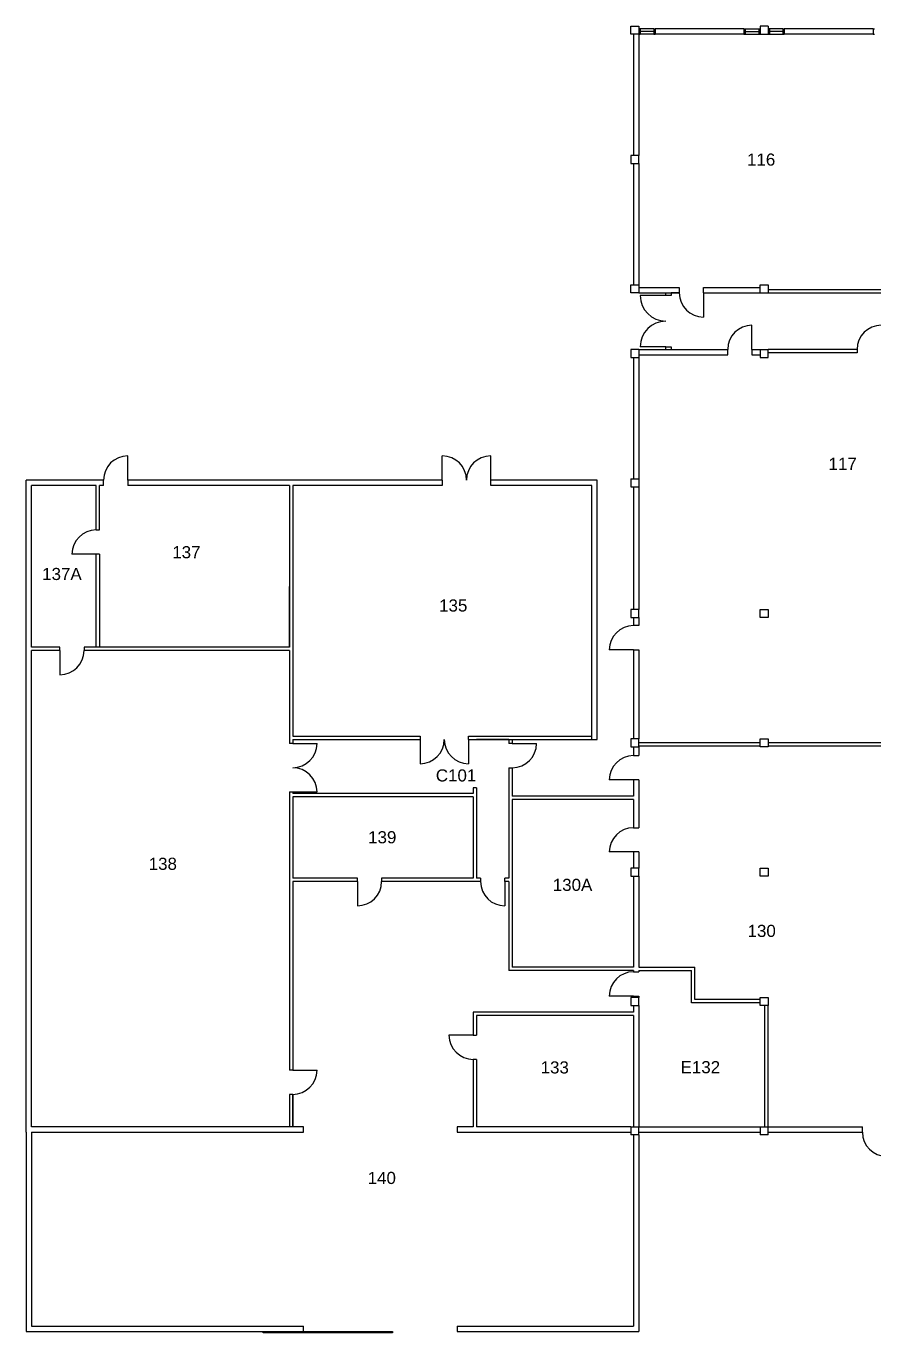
# Model space of a CAD drawing. Header units: inches. Extents: x 7 to 2645, y 284 to 2224.
# Drawn here: x 7 to 1266, y 284 to 2224 of the extents above; entities that cross this region are included whole.
import ezdxf
from ezdxf.enums import TextEntityAlignment as Align

# ---------------------------------------------------------------- set-up
doc = ezdxf.new("R2010")
doc.units = ezdxf.units.IN
doc.header["$MEASUREMENT"] = 0
for name, color, linetype in [('A-DOOR', 4, 'Continuous'), ('A-GLAZ', 3, 'Continuous'), ('A-PFLR-TEXT', 3, 'Continuous'), ('A-WALL', 5, 'Continuous'), ('A-WALL-JAMB', 6, 'Continuous'), ('S-COLS', 6, 'Continuous')]:
    doc.layers.add(name, color=color, linetype=linetype)
doc.styles.get("Standard").update_dxf_attribs({"font": 'arial.ttf'})

msp = doc.modelspace()

# ---------------------------------------------------------------- linework, layer by layer
at = {"layer": 'A-DOOR'}
for p, q in [((956.7, 1824), (918.7, 1824)), ((1012.7, 1828), (1012.7, 1792)), ((1084.7, 1744), (1084.7, 1780)), ((956.7, 1748), (918.7, 1748)), ((157.7, 1550), (157.7, 1586)), ((624.7, 1550), (624.7, 1586)), ((696.7, 1550), (696.7, 1586)), ((110.7, 1440), (74.7, 1440)), ((56.7, 1297), (56.7, 1261)), ((908.7, 1298), (872.7, 1298)), ((591.7, 1165), (591.7, 1129)), ((663.7, 1165), (663.7, 1129)), ((402.7, 1159), (438.7, 1159)), ((728.7, 1159), (764.7, 1159)), ((402.7, 1087), (438.7, 1087)), ((908.7, 1105), (872.7, 1105)), ((908.7, 998), (872.7, 998)), ((498.7, 954), (498.7, 918)), ((717.7, 954), (717.7, 918)), ((908.7, 784), (872.7, 784)), ((670.7, 726), (634.7, 726)), ((402.7, 674), (438.7, 674))]:
    msp.add_line(p, q, dxfattribs=at)
for centre, radius, start, end in [((956.7, 1824), 38, 180, 270), ((1012.7, 1828), 36, 180, 270), ((956.7, 1748), 38, 90, 180), ((1084.7, 1744), 36, 90, 180), ((1276.7, 1744), 36, 90, 180), ((157.7, 1550), 36, 90, 180), ((624.7, 1550), 36, 0, 90), ((696.7, 1550), 36, 90, 180), ((110.7, 1440), 36, 90, 180), ((908.7, 1298), 36, 90, 180), ((56.7, 1297), 36, 270, 0), ((591.7, 1165), 36, 270, 0), ((663.7, 1165), 36, 180, 270), ((402.7, 1159), 36, 270, 0), ((728.7, 1159), 36, 270, 0), ((908.7, 1105), 36, 90, 180), ((402.7, 1087), 36, 0, 90), ((908.7, 998), 36, 90, 180), ((498.7, 954), 36, 270, 0), ((717.7, 954), 36, 180, 270), ((908.7, 784), 36, 90, 180), ((670.7, 726), 36, 180, 270), ((402.7, 674), 36, 270, 0), ((1284.7, 582), 36, 180, 270)]:
    msp.add_arc(centre, radius, start, end, dxfattribs=at)
at = {"layer": 'A-GLAZ'}
for p, q in [((938.7, 2220), (918.7, 2220)), ((938.7, 2216), (918.7, 2216)), ((938.7, 2212), (918.7, 2212)), ((1074.7, 2220), (1094.7, 2220)), ((1074.7, 2216), (1094.7, 2216)), ((1074.7, 2212), (1094.7, 2212)), ((1130.7, 2220), (1110.7, 2220)), ((1130.7, 2216), (1110.7, 2216)), ((1110.7, 2212), (1130.7, 2212))]:
    msp.add_line(p, q, dxfattribs=at)
at = {"layer": 'A-WALL'}
for p, q in [((908.7, 2212), (908.7, 2032)), ((916.7, 2212), (916.7, 2032)), ((1072.7, 2220), (940.7, 2220)), ((1072.7, 2212), (940.7, 2212)), ((1264.7, 2220), (1132.7, 2220)), ((1264.7, 2212), (1132.7, 2212)), ((908.7, 2020), (908.7, 1840)), ((916.7, 2020), (916.7, 1840)), ((916.7, 1836), (976.7, 1836)), ((916.7, 1828), (976.7, 1828)), ((976.7, 1828), (964.7, 1828)), ((976.7, 1836), (976.7, 1828)), ((1012.7, 1836), (1096.7, 1836)), ((1012.7, 1828), (1012.7, 1836)), ((1012.7, 1828), (1096.7, 1828)), ((1108.7, 1833), (1288.7, 1833)), ((1108.7, 1828), (1402.7, 1828)), ((908.7, 1732), (908.7, 1552)), ((916.7, 1744), (1048.7, 1744)), ((916.7, 1736), (1048.7, 1736)), ((916.7, 1732), (916.7, 1552)), ((1048.7, 1736), (1048.7, 1744)), ((1084.7, 1744), (1096.7, 1744)), ((1084.7, 1744), (1084.7, 1736)), ((1084.7, 1736), (1096.7, 1736)), ((1240.7, 1744), (1108.7, 1744)), ((1240.7, 1739), (1108.7, 1739)), ((1240.7, 1744), (1240.7, 1739)), ((6.7, 582), (6.7, 1550)), ((121.7, 1550), (6.7, 1550)), ((110.7, 1542), (14.7, 1542)), ((14.7, 1302), (14.7, 1542)), ((110.7, 1476), (110.7, 1542)), ((115.7, 1476), (115.7, 1542)), ((121.7, 1542), (115.7, 1542)), ((121.7, 1542), (121.7, 1550)), ((624.7, 1550), (157.7, 1550)), ((157.7, 1550), (157.7, 1542)), ((397.7, 1542), (157.7, 1542)), ((397.7, 1542), (397.7, 1392)), ((624.7, 1542), (402.7, 1542)), ((402.7, 1542), (402.7, 1392)), ((624.7, 1550), (624.7, 1542)), ((854.7, 1550), (696.7, 1550)), ((696.7, 1542), (696.7, 1550)), ((846.7, 1542), (696.7, 1542)), ((846.7, 1165), (846.7, 1542)), ((854.7, 1165), (854.7, 1550)), ((908.7, 1540), (908.7, 1358)), ((916.7, 1540), (916.7, 1358)), ((110.7, 1476), (115.7, 1476)), ((110.7, 1302), (110.7, 1440)), ((115.7, 1440), (110.7, 1440)), ((115.7, 1440), (115.7, 1302)), ((397.7, 1392), (397.7, 1302)), ((397.7, 1302), (397.7, 1392)), ((402.7, 1392), (402.7, 1170)), ((908.7, 1346), (908.7, 1334)), ((916.7, 1346), (916.7, 1334)), ((916.7, 1334), (908.7, 1334)), ((56.7, 1302), (14.7, 1302)), ((56.7, 1297), (56.7, 1302)), ((397.7, 1302), (92.7, 1302)), ((92.7, 1302), (92.7, 1297)), ((14.7, 590), (14.7, 1297)), ((56.7, 1297), (14.7, 1297)), ((397.7, 1297), (92.7, 1297)), ((397.7, 1297), (397.7, 1159)), ((908.7, 1298), (908.7, 1166)), ((908.7, 1298), (916.7, 1298)), ((916.7, 1298), (916.7, 1166)), ((402.7, 1170), (591.7, 1170)), ((402.7, 1165), (591.7, 1165)), ((402.7, 1165), (402.7, 1159)), ((402.7, 1165), (402.7, 1159)), ((591.7, 1170), (591.7, 1165)), ((663.7, 1170), (846.7, 1170)), ((663.7, 1165), (663.7, 1170)), ((663.7, 1165), (854.7, 1165)), ((723.7, 1165), (675.7, 1165)), ((723.7, 1165), (723.7, 1159)), ((728.7, 1165), (728.7, 1159)), ((402.7, 1159), (397.7, 1159)), ((728.7, 1159), (723.7, 1159)), ((908.7, 1154), (908.7, 1141)), ((1096.7, 1160), (916.7, 1160)), ((1096.7, 1155), (916.7, 1155)), ((916.7, 1154), (916.7, 1141)), ((1292.7, 1160), (1108.7, 1160)), ((1292.7, 1155), (1108.7, 1155)), ((908.7, 1141), (916.7, 1141)), ((723.7, 1123), (723.7, 959)), ((723.7, 1123), (728.7, 1123)), ((728.7, 1123), (728.7, 1081)), ((397.7, 1087), (397.7, 674)), ((397.7, 1087), (402.7, 1087)), ((402.7, 1087), (402.7, 1085)), ((670.7, 1093), (670.7, 1085)), ((675.7, 1093), (670.7, 1093)), ((675.7, 1093), (675.7, 959)), ((908.7, 1105), (908.7, 1081)), ((916.7, 1105), (908.7, 1105)), ((916.7, 1105), (916.7, 1034)), ((670.7, 1085), (402.7, 1085)), ((670.7, 1080), (402.7, 1080)), ((402.7, 1080), (402.7, 959)), ((670.7, 1080), (670.7, 959)), ((908.7, 1081), (728.7, 1081)), ((728.7, 1076), (728.7, 827)), ((908.7, 1076), (728.7, 1076)), ((908.7, 1076), (908.7, 1034)), ((908.7, 1034), (916.7, 1034)), ((908.7, 998), (908.7, 974)), ((916.7, 998), (908.7, 998)), ((916.7, 998), (916.7, 974)), ((498.7, 959), (402.7, 959)), ((402.7, 954), (402.7, 674)), ((498.7, 954), (402.7, 954)), ((498.7, 954), (498.7, 959)), ((670.7, 959), (534.7, 959)), ((534.7, 959), (534.7, 954)), ((681.7, 954), (534.7, 954)), ((681.7, 959), (675.7, 959)), ((681.7, 959), (681.7, 954)), ((717.7, 954), (717.7, 959)), ((723.7, 959), (717.7, 959)), ((723.7, 954), (717.7, 954)), ((723.7, 954), (717.7, 954)), ((723.7, 954), (723.7, 822)), ((908.7, 962), (908.7, 827)), ((916.7, 962), (916.7, 827)), ((908.7, 822), (723.7, 822)), ((908.7, 827), (728.7, 827)), ((908.7, 822), (908.7, 820)), ((908.7, 822), (908.7, 820)), ((908.7, 820), (916.7, 820)), ((916.7, 827), (999.7, 827)), ((916.7, 822), (994.7, 822)), ((916.7, 822), (916.7, 820)), ((994.7, 774), (994.7, 822)), ((999.7, 779), (999.7, 827)), ((908.7, 784), (908.7, 782)), ((908.7, 784), (916.7, 784)), ((916.7, 784), (916.7, 782)), ((1096.7, 779), (999.7, 779)), ((670.7, 760), (670.7, 726)), ((908.7, 760), (670.7, 760)), ((908.7, 770), (908.7, 760)), ((916.7, 770), (916.7, 590)), ((1096.7, 774), (994.7, 774)), ((1103.7, 590), (1103.7, 770)), ((1108.7, 590), (1108.7, 770)), ((908.7, 755), (675.7, 755)), ((675.7, 755), (675.7, 726)), ((908.7, 755), (908.7, 590)), ((670.7, 726), (675.7, 726)), ((670.7, 690), (670.7, 590)), ((675.7, 690), (670.7, 690)), ((675.7, 690), (675.7, 590)), ((402.7, 674), (397.7, 674)), ((397.7, 638), (397.7, 590)), ((402.7, 638), (397.7, 638)), ((402.7, 638), (402.7, 590)), ((402.7, 590), (402.7, 638)), ((6.7, 582), (6.7, 286)), ((418.7, 590), (14.7, 590)), ((14.7, 582), (14.7, 294)), ((14.7, 582), (418.7, 582)), ((418.7, 582), (418.7, 590)), ((646.7, 590), (646.7, 582)), ((670.7, 590), (646.7, 590)), ((646.7, 582), (904.7, 582)), ((904.7, 590), (675.7, 590)), ((916.7, 590), (1096.7, 590)), ((916.7, 582), (1096.7, 582)), ((1108.7, 590), (1248.7, 590)), ((1108.7, 582), (1248.7, 582)), ((1248.7, 582), (1248.7, 590)), ((908.7, 578), (908.7, 294)), ((916.7, 578), (916.7, 286)), ((14.7, 294), (418.7, 294)), ((418.7, 286), (418.7, 294)), ((646.7, 294), (908.7, 294)), ((646.7, 294), (646.7, 286)), ((6.7, 286), (418.7, 286)), ((358.7, 286), (418.7, 286)), ((358.7, 284), (358.7, 286)), ((550.7, 284), (358.7, 284)), ((418.7, 286), (550.7, 286)), ((550.7, 286), (550.7, 284)), ((646.7, 286), (916.7, 286))]:
    msp.add_line(p, q, dxfattribs=at)
at = {"layer": 'A-WALL-JAMB'}
for p, q in [((918.7, 2220), (916.7, 2220)), ((916.7, 2212), (918.7, 2212)), ((918.7, 2220), (918.7, 2212)), ((938.7, 2220), (940.7, 2220)), ((938.7, 2220), (938.7, 2212)), ((938.7, 2212), (940.7, 2212)), ((940.7, 2220), (940.7, 2212)), ((1072.7, 2220), (1074.7, 2220)), ((1072.7, 2220), (1072.7, 2212)), ((1072.7, 2212), (1074.7, 2212)), ((1074.7, 2220), (1074.7, 2212)), ((1094.7, 2220), (1096.7, 2220)), ((1094.7, 2220), (1094.7, 2212)), ((1094.7, 2212), (1096.7, 2212)), ((1110.7, 2220), (1108.7, 2220)), ((1108.7, 2212), (1110.7, 2212)), ((1110.7, 2220), (1110.7, 2212)), ((1130.7, 2220), (1132.7, 2220)), ((1130.7, 2220), (1130.7, 2212)), ((1130.7, 2212), (1132.7, 2212)), ((1132.7, 2220), (1132.7, 2212)), ((1264.7, 2220), (1266.7, 2220)), ((1264.7, 2220), (1264.7, 2212)), ((1264.7, 2212), (1266.7, 2212)), ((956.7, 1824), (956.7, 1828)), ((964.7, 1824), (956.7, 1824)), ((964.7, 1828), (964.7, 1824)), ((956.7, 1748), (964.7, 1748)), ((956.7, 1744), (956.7, 1748)), ((964.7, 1748), (964.7, 1744))]:
    msp.add_line(p, q, dxfattribs=at)
at = {"layer": 'S-COLS'}
for p, q in [((904.7, 2224), (916.7, 2224)), ((904.7, 2212), (904.7, 2224)), ((916.7, 2212), (904.7, 2212)), ((916.7, 2224), (916.7, 2212)), ((1108.7, 2224), (1096.7, 2224)), ((1096.7, 2224), (1096.7, 2212)), ((1096.7, 2212), (1108.7, 2212)), ((1108.7, 2224), (1108.7, 2212)), ((904.7, 2032), (904.7, 2020)), ((916.7, 2032), (904.7, 2032)), ((904.7, 2020), (916.7, 2020)), ((916.7, 2020), (916.7, 2032)), ((904.7, 1828), (904.7, 1840)), ((904.7, 1840), (916.7, 1840)), ((916.7, 1828), (904.7, 1828)), ((916.7, 1840), (916.7, 1828)), ((1096.7, 1840), (1108.7, 1840)), ((1096.7, 1828), (1096.7, 1840)), ((1096.7, 1828), (1108.7, 1828)), ((1108.7, 1840), (1108.7, 1828)), ((904.7, 1744), (904.7, 1732)), ((916.7, 1744), (904.7, 1744)), ((904.7, 1732), (916.7, 1732)), ((916.7, 1744), (916.7, 1732)), ((1096.7, 1744), (1108.7, 1744)), ((1096.7, 1744), (1096.7, 1732)), ((1096.7, 1732), (1108.7, 1732)), ((1108.7, 1732), (1108.7, 1744)), ((904.7, 1552), (904.7, 1540)), ((904.7, 1552), (916.7, 1552)), ((916.7, 1552), (916.7, 1540)), ((904.7, 1540), (916.7, 1540)), ((904.7, 1358), (904.7, 1346)), ((916.7, 1358), (904.7, 1358)), ((916.7, 1346), (916.7, 1358)), ((904.7, 1346), (916.7, 1346)), ((904.7, 1166), (904.7, 1154)), ((916.7, 1166), (904.7, 1166)), ((916.7, 1154), (916.7, 1166)), ((904.7, 1154), (916.7, 1154)), ((904.7, 974), (904.7, 962)), ((916.7, 974), (904.7, 974)), ((916.7, 962), (916.7, 974)), ((904.7, 962), (916.7, 962)), ((904.7, 782), (904.7, 770)), ((916.7, 782), (904.7, 782)), ((916.7, 770), (916.7, 782)), ((904.7, 770), (916.7, 770)), ((904.7, 590), (904.7, 578)), ((904.7, 590), (916.7, 590)), ((916.7, 578), (916.7, 590)), ((1096.7, 590), (1096.7, 578)), ((1096.7, 590), (1108.7, 590)), ((1108.7, 578), (1108.7, 590)), ((916.7, 578), (904.7, 578)), ((1108.7, 578), (1096.7, 578))]:
    msp.add_line(p, q, dxfattribs=at)
for points in [[(1096.7, 1358), (1108.7, 1358), (1108.7, 1346), (1096.7, 1346)], [(1096.7, 1166), (1108.7, 1166), (1108.7, 1154), (1096.7, 1154)], [(1096.7, 974), (1108.7, 974), (1108.7, 962), (1096.7, 962)], [(1096.7, 782), (1108.7, 782), (1108.7, 770), (1096.7, 770)]]:
    msp.add_lwpolyline(points, close=True, dxfattribs=at)

# ---------------------------------------------------------------- texts
at = {"layer": 'A-PFLR-TEXT'}
for s, p in [('116', (1098.3, 2025.9)), ('117', (1219.3, 1574.2)), ('137', (244.7, 1443)), ('135', (641, 1363.9)), ('C101', (645.2, 1111.6)), ('139', (535.6, 1019.8)), ('138', (209.7, 980.4)), ('130', (1099.1, 880.8)), ('133', (791.8, 678.1)), ('E132', (1008, 678.5)), ('140', (534.9, 514))]:
    msp.add_text(s, height=18, dxfattribs=at).set_placement(p, align=Align.MIDDLE_CENTER)
for s, p in [('137A', (59.9, 1410.7)), ('130A', (818.2, 949.1))]:
    msp.add_text(s, height=18, dxfattribs=at).set_placement(p, align=Align.MIDDLE)

doc.saveas('drawing.dxf')
